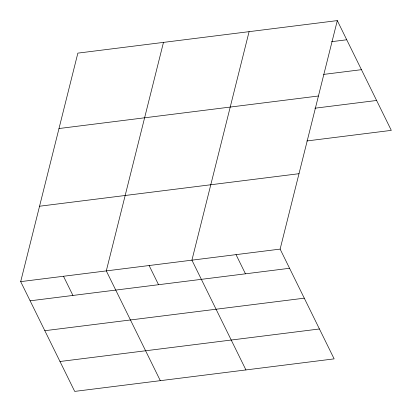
<?xml version="1.0" encoding="UTF-8"?>
<svg xmlns="http://www.w3.org/2000/svg" width="412" height="412" viewBox="0 0 412 412"><rect width="100%" height="100%" fill="white"/><g stroke="black" fill="none" stroke-linecap="round" stroke-linejoin="round"><path stroke-width="0.62" d="M337.299 20.6L280.129 249.106L334.142 358.873L74.701 391.4L20.688 281.633L77.858 53.127L337.299 20.6L391.312 130.367L306.883 140.956M163.476 42.395L106.301 270.895L160.314 380.667M249.09 31.657L191.92 260.163L245.933 369.93M331.614 41.674L346.739 39.779M323.641 74.412L361.448 69.674M58.993 128.534L318.435 96.006M314.856 108.217L376.604 100.477M39.552 206.227L298.994 173.699M20.688 281.633L280.129 249.106M30.122 300.812L289.564 268.284M44.836 330.702L304.277 298.175M59.987 361.504L319.434 328.977M236.025 254.631L245.459 273.81M149.113 265.529L158.548 284.707M63.494 276.267L72.929 295.44"/></g></svg>
